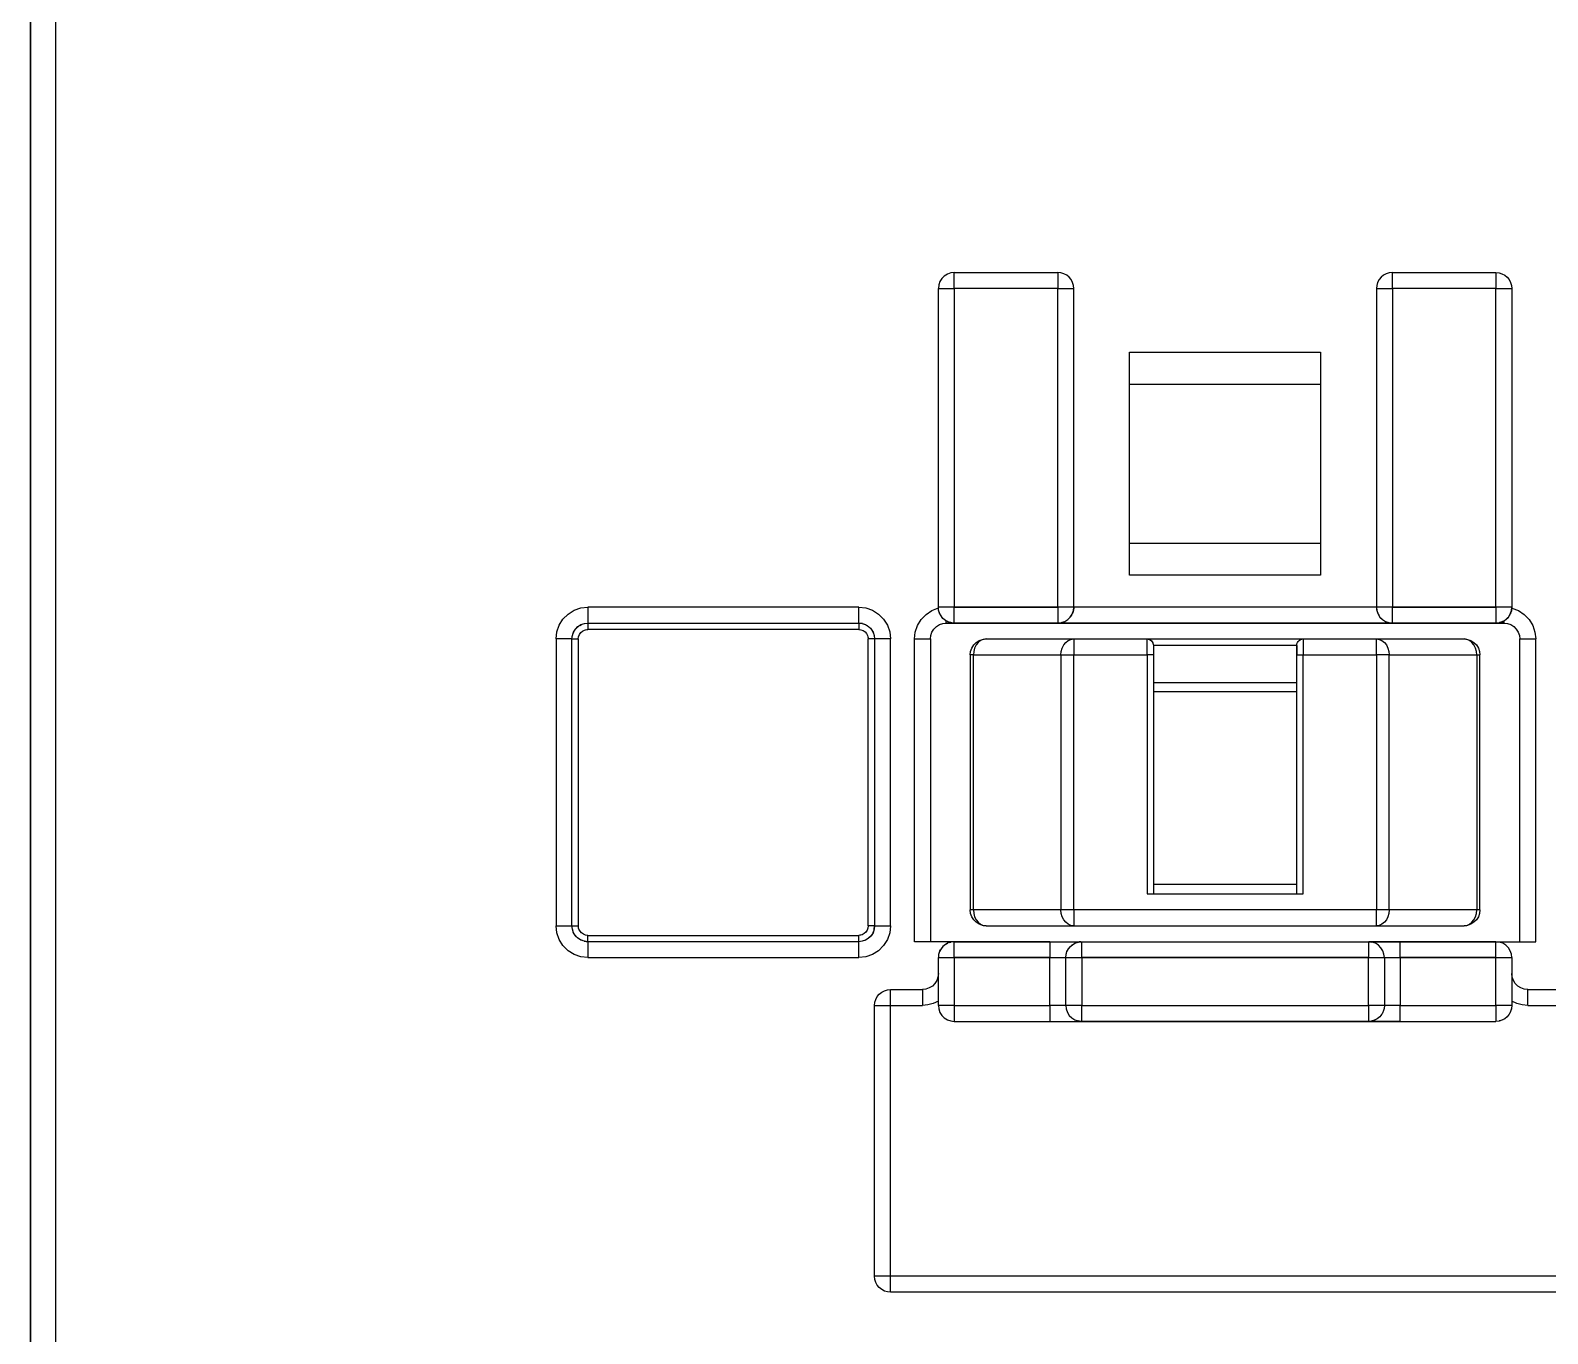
# Model space of a CAD drawing. Header units: millimetres. Extents: x 0 to 87, y 0 to 130.
# Drawn here: x 0 to 47.63, y 48.2 to 89.1 of the extents above; entities that cross this region are included whole.
import ezdxf

# ---------------------------------------------------------------- set-up
doc = ezdxf.new("R2010")
doc.units = ezdxf.units.MM

# ---------------------------------------------------------------- blocks, each defined once
blk = doc.blocks.new('CHINT_1a572be7d2f85137ae4fc7d071e692d9_FACE_0')
at = {"color": 141, "linetype": 'Continuous', "true_color": 0x40d9ff}
for p, q in [((29, 81.5), (32.25, 81.5)), ((42.75, 81.5), (46, 81.5)), ((28.5, 71), (28.5, 81)), ((46.5, 81), (46.5, 71)), ((34.5, 78), (40.5, 78)), ((40.5, 73), (34.5, 73)), ((46.5, 71), (28.501, 71)), ((46.5, 70.999), (46.5, 70.968)), ((17.386, 70.486), (17.396, 70.488)), ((23.697, 70.5), (23.697, 70.5)), ((23.75, 70.5), (23.75, 70.5)), ((24, 70.5), (24, 70.5)), ((24.2, 70.5), (24.2, 70.5)), ((17.027, 70.152), (17.054, 70.224)), ((17.079, 70.263), (17.118, 70.321)), ((17.153, 70.356), (17.203, 70.4)), ((17.246, 70.427), (17.304, 70.458)), ((26, 70.3), (17.5, 70.3)), ((26.152, 70.473), (26.224, 70.446)), ((26.263, 70.421), (26.321, 70.382)), ((26.356, 70.347), (26.4, 70.297)), ((26.427, 70.254), (26.458, 70.196)), ((26.486, 70.114), (26.488, 70.104)), ((17.2, 70), (17.2, 61)), ((26.3, 61), (26.3, 70)), ((28.25, 70), (28.25, 60.5)), ((46.75, 60.5), (46.75, 70)), ((29.5, 69.5), (29.5, 61.5)), ((45.5, 61.5), (45.5, 69.5)), ((39.75, 68.626), (35.25, 68.626)), ((35.25, 68.349), (39.75, 68.349)), ((39.75, 62.3), (35.25, 62.3)), ((17.014, 60.886), (17.012, 60.896)), ((17.073, 60.746), (17.042, 60.804)), ((17.144, 60.653), (17.1, 60.703)), ((17.237, 60.579), (17.179, 60.618)), ((17.348, 60.527), (17.276, 60.554)), ((17.5, 60.7), (26, 60.7)), ((23.698, 60.5), (23.698, 60.5)), ((23.75, 60.5), (23.75, 60.5)), ((24, 60.5), (24, 60.5)), ((24.2, 60.5), (24.2, 60.5)), ((26.114, 60.514), (26.104, 60.512)), ((26.254, 60.573), (26.196, 60.542)), ((26.347, 60.644), (26.297, 60.6)), ((26.421, 60.737), (26.382, 60.679)), ((26.473, 60.848), (26.446, 60.776)), ((33, 60.5), (42, 60.5)), ((42.217, 60.45), (42.217, 60.45)), ((42.312, 60.391), (42.312, 60.391)), ((42.391, 60.312), (42.391, 60.312)), ((42.451, 60.217), (42.451, 60.217)), ((42.488, 60.111), (42.488, 60.111)), ((32.5, 58.5), (32.5, 60)), ((42.5, 60), (42.5, 58.5)), ((27, 59), (28, 59)), ((47, 59), (48, 59)), ((26.5, 50), (26.5, 58.5)), ((32.513, 58.389), (32.513, 58.389)), ((32.55, 58.283), (32.55, 58.283)), ((32.609, 58.188), (32.609, 58.188)), ((32.688, 58.109), (32.688, 58.109)), ((32.783, 58.05), (32.783, 58.05)), ((42, 58), (33, 58)), ((48, 49.5), (27, 49.5))]:
    blk.add_line(p, q, dxfattribs=at)
for points in [[(0.5, 12.5), (0, 12.5), (0, 118.5), (0.5, 118.5)], [(0.8, 35), (0.8, 96), (0, 96), (0, 35), (0.8, 35)], [(29, 81.5), (28.889, 81.487), (28.783, 81.45), (28.688, 81.391), (28.609, 81.312), (28.55, 81.217), (28.513, 81.111), (28.5, 81)], [(29, 81), (29, 81.111), (29, 81.217), (29, 81.312), (29, 81.391), (29, 81.45), (29, 81.487), (29, 81.5)], [(32.75, 81), (32.74, 81.098), (32.712, 81.191), (32.666, 81.278), (32.604, 81.354), (32.528, 81.416), (32.441, 81.462), (32.348, 81.49), (32.25, 81.5)], [(32.25, 81.5), (32.25, 81.487), (32.25, 81.45), (32.25, 81.391), (32.25, 81.312), (32.25, 81.217), (32.25, 81.111), (32.25, 81)], [(42.75, 81.5), (42.653, 81.49), (42.559, 81.462), (42.472, 81.416), (42.396, 81.354), (42.334, 81.278), (42.288, 81.191), (42.26, 81.098), (42.25, 81)], [(42.75, 81), (42.75, 81.111), (42.75, 81.217), (42.75, 81.312), (42.75, 81.391), (42.75, 81.45), (42.75, 81.487), (42.75, 81.5)], [(46, 81.5), (46.098, 81.49), (46.191, 81.462), (46.278, 81.416), (46.354, 81.354), (46.416, 81.278), (46.462, 81.191), (46.49, 81.098), (46.5, 81)], [(46, 81.5), (46, 81.487), (46, 81.45), (46, 81.391), (46, 81.312), (46, 81.217), (46, 81.111), (46, 81)], [(28.5, 81), (28.51, 81), (28.538, 81), (28.584, 81), (28.646, 81), (28.722, 81), (28.809, 81), (28.903, 81), (29, 81)], [(29, 71), (32.25, 71), (32.25, 81), (29, 81), (29, 71)], [(32.25, 81), (32.361, 81), (32.467, 81), (32.562, 81), (32.641, 81), (32.701, 81), (32.738, 81), (32.75, 81)], [(42.25, 81), (42.25, 71), (32.75, 71), (32.75, 81)], [(42.25, 81), (42.263, 81), (42.3, 81), (42.359, 81), (42.438, 81), (42.533, 81), (42.639, 81), (42.75, 81)], [(42.75, 81), (42.75, 71), (46, 71), (46, 81), (42.75, 81)], [(46, 81), (46.111, 81), (46.217, 81), (46.312, 81), (46.391, 81), (46.451, 81), (46.488, 81), (46.5, 81)], [(34.5, 72), (34.5, 79), (40.5, 79), (40.5, 72), (34.5, 72)], [(16.5, 70), (16.525, 70.222), (16.599, 70.434), (16.718, 70.623), (16.877, 70.782), (17.066, 70.901), (17.278, 70.975), (17.5, 71)], [(17.5, 70.5), (26, 70.5), (26, 71), (17.5, 71), (17.5, 70.5)], [(26, 71), (26.222, 70.975), (26.434, 70.901), (26.623, 70.782), (26.782, 70.624), (26.901, 70.434), (26.975, 70.223), (27, 70)], [(27.75, 70), (27.774, 70.218), (27.845, 70.426), (27.96, 70.613), (28.113, 70.771), (28.297, 70.891), (28.501, 70.976)], [(29, 70.5), (28.903, 70.51), (28.809, 70.538), (28.722, 70.584), (28.646, 70.646), (28.584, 70.722), (28.538, 70.809), (28.51, 70.902), (28.5, 71)], [(29, 71), (28.889, 71), (28.783, 71), (28.688, 71), (28.609, 71), (28.55, 71), (28.513, 71), (28.5, 71)], [(28.509, 70.909), (28.501, 70.976), (28.501, 70.994)], [(29, 70.5), (29, 70.513), (29, 70.55), (29, 70.609), (29, 70.688), (29, 70.783), (29, 70.889), (29, 71)], [(32.25, 70.5), (32.361, 70.513), (32.467, 70.55), (32.562, 70.609), (32.641, 70.688), (32.701, 70.783), (32.738, 70.889), (32.75, 71)], [(32.25, 71), (32.25, 70.889), (32.25, 70.783), (32.25, 70.688), (32.25, 70.609), (32.25, 70.55), (32.25, 70.513), (32.25, 70.5)], [(32.75, 71), (32.74, 71), (32.712, 71), (32.666, 71), (32.604, 71), (32.528, 71), (32.441, 71), (32.348, 71), (32.25, 71)], [(32.75, 71), (32.748, 70.959), (32.743, 70.918), (32.738, 70.897)], [(42.25, 71), (42.263, 70.889), (42.3, 70.783), (42.359, 70.688), (42.438, 70.609), (42.533, 70.55), (42.639, 70.513), (42.75, 70.5)], [(42.25, 71), (42.252, 70.959), (42.257, 70.918), (42.262, 70.897)], [(42.75, 71), (42.653, 71), (42.559, 71), (42.472, 71), (42.396, 71), (42.334, 71), (42.288, 71), (42.26, 71), (42.25, 71)], [(42.75, 70.5), (42.75, 70.513), (42.75, 70.55), (42.75, 70.609), (42.75, 70.688), (42.75, 70.783), (42.75, 70.889), (42.75, 71)], [(46, 70.5), (46.111, 70.513), (46.217, 70.55), (46.312, 70.609), (46.391, 70.688), (46.451, 70.783), (46.488, 70.889), (46.5, 71)], [(46, 71), (46, 70.889), (46, 70.783), (46, 70.688), (46, 70.609), (46, 70.55), (46, 70.513), (46, 70.5)], [(46.5, 71), (46.49, 71), (46.462, 71), (46.416, 71), (46.354, 71), (46.278, 71), (46.191, 71), (46.098, 71), (46, 71)], [(46.5, 70.968), (46.495, 70.927), (46.488, 70.89)], [(46.5, 70.968), (46.705, 70.891), (46.888, 70.77), (47.041, 70.612), (47.155, 70.425), (47.226, 70.218), (47.25, 70)], [(17, 70), (17.013, 70.111), (17.05, 70.217), (17.109, 70.312), (17.188, 70.391), (17.283, 70.45), (17.389, 70.487), (17.5, 70.5)], [(17.5, 70.5), (17.5, 70.5), (17.5, 70.496), (17.5, 70.485), (17.5, 70.467), (17.5, 70.442), (17.5, 70.411), (17.5, 70.377), (17.5, 70.339), (17.5, 70.3)], [(26.115, 70.486), (26, 70.5), (26, 70.5)], [(26, 70.5), (26.111, 70.487), (26.217, 70.45), (26.312, 70.391), (26.391, 70.312), (26.451, 70.217), (26.488, 70.111), (26.5, 70)], [(26, 70.5), (26, 70.495), (26, 70.48), (26, 70.456), (26, 70.425), (26, 70.387), (26, 70.345), (26, 70.3)], [(28.25, 70), (28.263, 70.111), (28.3, 70.217), (28.359, 70.312), (28.438, 70.391), (28.533, 70.45), (28.639, 70.487), (28.75, 70.5)], [(28.536, 70.814), (28.533, 70.82), (28.51, 70.9), (28.51, 70.901)], [(28.579, 70.732), (28.571, 70.743), (28.55, 70.787)], [(28.637, 70.658), (28.623, 70.671), (28.601, 70.701)], [(28.708, 70.596), (28.685, 70.612), (28.663, 70.633)], [(28.774, 70.557), (28.75, 70.567), (28.734, 70.578)], [(28.75, 70.5), (28.75, 70.508), (28.75, 70.53), (28.75, 70.567)], [(46.25, 70.5), (46, 70.5), (42.75, 70.5), (32.25, 70.5), (29, 70.5), (28.75, 70.5), (46.25, 70.5)], [(28.887, 70.514), (28.855, 70.522), (28.836, 70.53)], [(29, 70.5), (28.926, 70.505), (28.911, 70.509)], [(32.415, 70.531), (32.386, 70.519), (32.375, 70.517)], [(32.529, 70.589), (32.507, 70.571), (32.489, 70.563)], [(32.623, 70.67), (32.609, 70.652), (32.588, 70.635)], [(32.694, 70.773), (32.679, 70.744), (32.661, 70.719)], [(32.735, 70.881), (32.73, 70.862), (32.709, 70.801), (32.703, 70.79)], [(42.265, 70.882), (42.27, 70.862), (42.291, 70.801), (42.297, 70.789)], [(42.305, 70.774), (42.321, 70.744), (42.34, 70.719)], [(42.377, 70.67), (42.391, 70.652), (42.412, 70.635)], [(42.471, 70.588), (42.493, 70.571), (42.511, 70.563)], [(42.585, 70.531), (42.614, 70.519), (42.625, 70.517)], [(46.206, 70.546), (46.186, 70.536), (46.117, 70.514), (46.114, 70.514)], [(46.227, 70.556), (46.25, 70.567), (46.272, 70.584)], [(46.25, 70.567), (46.25, 70.53), (46.25, 70.508), (46.25, 70.5)], [(46.25, 70.5), (46.361, 70.487), (46.467, 70.45), (46.562, 70.391), (46.641, 70.312), (46.701, 70.217), (46.738, 70.111), (46.75, 70)], [(46.375, 70.672), (46.359, 70.652), (46.339, 70.637)], [(46.441, 70.768), (46.425, 70.736), (46.406, 70.712)], [(46.487, 70.888), (46.487, 70.886), (46.462, 70.81), (46.454, 70.794)], [(17, 70), (17, 70), (17.014, 70.115)], [(17.2, 70), (17.209, 70.072), (17.234, 70.139), (17.275, 70.199), (17.329, 70.247), (17.393, 70.28), (17.428, 70.291), (17.464, 70.298), (17.5, 70.3)], [(26, 70.3), (26.072, 70.291), (26.139, 70.266), (26.199, 70.225), (26.247, 70.171), (26.28, 70.107), (26.291, 70.072), (26.298, 70.036), (26.3, 70)], [(17, 61), (17, 70), (16.5, 70), (16.5, 61), (17, 61)], [(17, 70), (17.005, 70), (17.02, 70), (17.044, 70), (17.075, 70), (17.113, 70), (17.156, 70), (17.2, 70)], [(26.5, 70), (26.5, 70), (26.496, 70), (26.485, 70), (26.467, 70), (26.442, 70), (26.412, 70), (26.377, 70), (26.339, 70), (26.3, 70)], [(26.5, 70), (26.5, 61), (27, 61), (27, 70), (26.5, 70)], [(29, 60.5), (27.75, 60.5), (27.75, 70)], [(27.75, 70), (27.861, 70), (27.967, 70), (28.062, 70), (28.141, 70), (28.201, 70), (28.238, 70), (28.25, 70)], [(29.5, 69.5), (29.513, 69.611), (29.55, 69.717), (29.609, 69.812), (29.688, 69.891), (29.783, 69.95), (29.889, 69.987), (30, 70)], [(30, 70), (29.911, 69.987), (29.826, 69.95), (29.751, 69.891), (29.687, 69.812), (29.64, 69.717), (29.61, 69.611), (29.6, 69.5)], [(30, 70), (32.75, 70), (35.05, 70), (39.95, 70), (42.25, 70), (45, 70)], [(32.35, 69.5), (32.36, 69.611), (32.39, 69.717), (32.437, 69.812), (32.501, 69.891), (32.576, 69.95), (32.661, 69.987), (32.75, 70)], [(32.75, 70), (32.75, 69.987), (32.75, 69.95), (32.75, 69.891), (32.75, 69.812), (32.75, 69.717), (32.75, 69.611), (32.75, 69.5)], [(39.95, 69.717), (39.95, 69.5), (42.25, 69.5), (42.25, 61.5), (32.75, 61.5), (32.75, 69.5), (35.05, 69.5), (35.05, 69.717)], [(35.05, 70), (35.088, 69.996), (35.125, 69.985), (35.159, 69.968), (35.189, 69.944), (35.215, 69.913), (35.234, 69.878), (35.246, 69.84), (35.25, 69.8)], [(35.05, 69.717), (35.05, 69.812), (35.05, 69.891), (35.05, 69.95), (35.05, 69.987), (35.05, 70)], [(35.05, 69.5), (35.05, 69.611), (35.05, 69.717)], [(35.105, 69.991), (35.095, 69.995), (35.092, 69.995)], [(35.145, 69.975), (35.137, 69.98), (35.131, 69.982)], [(35.18, 69.951), (35.175, 69.956), (35.168, 69.961)], [(35.21, 69.919), (35.206, 69.925), (35.199, 69.933)], [(35.232, 69.883), (35.23, 69.887), (35.224, 69.897)], [(35.245, 69.842), (35.245, 69.845), (35.241, 69.856)], [(35.249, 69.812), (35.25, 69.8), (35.25, 69.5), (35.25, 62)], [(39.75, 69.8), (35.25, 69.8), (35.25, 69.8)], [(35.25, 69.8), (35.25, 69.798), (35.25, 69.792), (35.25, 69.782), (35.25, 69.748), (35.25, 69.7), (35.25, 69.641), (35.25, 69.572), (35.25, 69.5)], [(39.75, 69.8), (39.755, 69.845), (39.77, 69.887), (39.794, 69.925), (39.825, 69.956), (39.863, 69.98), (39.906, 69.995), (39.95, 70)], [(39.75, 62), (39.75, 69.5), (39.75, 69.8), (39.751, 69.8)], [(39.75, 69.8), (39.75, 69.791), (39.75, 69.765), (39.75, 69.723), (39.75, 69.668), (39.75, 69.603), (39.75, 69.57), (39.75, 69.535), (39.75, 69.5)], [(39.95, 70), (39.95, 69.987), (39.95, 69.95), (39.95, 69.891), (39.95, 69.812), (39.95, 69.717)], [(39.95, 69.717), (39.95, 69.611), (39.95, 69.5)], [(42.25, 69.5), (42.25, 69.611), (42.25, 69.717), (42.25, 69.812), (42.25, 69.891), (42.25, 69.95), (42.25, 69.987), (42.25, 70)], [(42.25, 70), (42.339, 69.987), (42.424, 69.95), (42.499, 69.891), (42.563, 69.812), (42.61, 69.717), (42.64, 69.611), (42.65, 69.5)], [(45.4, 69.5), (45.39, 69.611), (45.36, 69.717), (45.313, 69.812), (45.249, 69.891), (45.174, 69.95), (45.089, 69.987), (45, 70)], [(45, 70), (45.111, 69.987), (45.217, 69.95), (45.312, 69.891), (45.391, 69.812), (45.451, 69.717), (45.488, 69.611), (45.5, 69.5)], [(46, 60.5), (47.25, 60.5), (47.25, 70)], [(46.75, 70), (46.763, 70), (46.8, 70), (46.859, 70), (46.938, 70), (47.033, 70), (47.139, 70), (47.25, 70)], [(29.6, 69.5), (29.57, 69.5), (29.545, 69.5), (29.526, 69.5), (29.512, 69.5), (29.503, 69.5), (29.5, 69.5)], [(29.6, 69.5), (32.35, 69.5), (32.35, 61.5), (29.6, 61.5), (29.6, 69.5)], [(32.35, 69.5), (32.4, 69.5), (32.458, 69.5), (32.523, 69.5), (32.596, 69.5), (32.672, 69.5), (32.75, 69.5)], [(35.05, 69.5), (35.05, 62), (39.95, 62), (39.95, 69.5)], [(35.25, 69.5), (35.245, 69.5), (35.23, 69.5), (35.206, 69.5), (35.175, 69.5), (35.137, 69.5), (35.095, 69.5), (35.05, 69.5)], [(39.75, 69.5), (39.754, 69.5), (39.766, 69.5), (39.785, 69.5), (39.811, 69.5), (39.841, 69.5), (39.875, 69.5), (39.912, 69.5), (39.95, 69.5)], [(42.65, 69.5), (42.598, 69.5), (42.538, 69.5), (42.47, 69.5), (42.4, 69.5), (42.326, 69.5), (42.25, 69.5)], [(42.65, 69.5), (45.4, 69.5), (45.4, 61.5), (42.65, 61.5), (42.65, 69.5)], [(45.4, 69.5), (45.43, 69.5), (45.455, 69.5), (45.474, 69.5), (45.489, 69.5), (45.497, 69.5), (45.5, 69.5)], [(30, 61), (29.889, 61.013), (29.783, 61.05), (29.688, 61.109), (29.609, 61.188), (29.55, 61.283), (29.513, 61.389), (29.5, 61.5)], [(29.6, 61.5), (29.57, 61.5), (29.545, 61.5), (29.526, 61.5), (29.512, 61.5), (29.503, 61.5), (29.5, 61.5)], [(29.6, 61.5), (29.61, 61.389), (29.64, 61.283), (29.687, 61.188), (29.751, 61.109), (29.826, 61.05), (29.911, 61.013), (30, 61)], [(32.75, 61), (32.661, 61.013), (32.576, 61.05), (32.501, 61.109), (32.437, 61.188), (32.39, 61.283), (32.36, 61.389), (32.35, 61.5)], [(32.75, 61.5), (32.674, 61.5), (32.6, 61.5), (32.53, 61.5), (32.462, 61.5), (32.402, 61.5), (32.35, 61.5)], [(32.75, 61.5), (32.75, 61.389), (32.75, 61.283), (32.75, 61.188), (32.75, 61.109), (32.75, 61.05), (32.75, 61.013), (32.75, 61)], [(42.25, 61), (42.25, 61.013), (42.25, 61.05), (42.25, 61.109), (42.25, 61.188), (42.25, 61.283), (42.25, 61.389), (42.25, 61.5)], [(42.65, 61.5), (42.64, 61.389), (42.61, 61.283), (42.563, 61.188), (42.499, 61.109), (42.424, 61.05), (42.339, 61.013), (42.25, 61)], [(42.65, 61.5), (42.6, 61.5), (42.542, 61.5), (42.477, 61.5), (42.405, 61.5), (42.328, 61.5), (42.25, 61.5)], [(45.5, 61.5), (45.488, 61.389), (45.451, 61.283), (45.391, 61.188), (45.312, 61.109), (45.217, 61.05), (45.111, 61.013), (45, 61)], [(45, 61), (45.089, 61.013), (45.174, 61.05), (45.249, 61.109), (45.313, 61.188), (45.36, 61.283), (45.39, 61.389), (45.4, 61.5)], [(45.5, 61.5), (45.497, 61.5), (45.489, 61.5), (45.474, 61.5), (45.455, 61.5), (45.43, 61.5), (45.4, 61.5)], [(17.5, 60), (17.278, 60.025), (17.066, 60.099), (16.877, 60.218), (16.718, 60.376), (16.599, 60.566), (16.525, 60.777), (16.5, 61)], [(17, 61), (17, 61), (17.004, 61), (17.015, 61), (17.034, 61), (17.058, 61), (17.089, 61), (17.123, 61), (17.161, 61), (17.2, 61)], [(17.5, 60.5), (17.389, 60.513), (17.283, 60.55), (17.188, 60.609), (17.109, 60.688), (17.05, 60.783), (17.013, 60.889), (17, 61)], [(17.5, 60.7), (17.428, 60.709), (17.361, 60.734), (17.301, 60.775), (17.253, 60.829), (17.22, 60.893), (17.209, 60.928), (17.202, 60.964), (17.2, 61)], [(26.5, 61), (26.488, 60.889), (26.451, 60.783), (26.391, 60.688), (26.312, 60.609), (26.217, 60.55), (26.111, 60.513), (26, 60.5)], [(27, 61), (26.975, 60.778), (26.901, 60.566), (26.782, 60.377), (26.624, 60.218), (26.434, 60.099), (26.223, 60.025), (26, 60)], [(26.3, 61), (26.291, 60.928), (26.266, 60.861), (26.225, 60.801), (26.171, 60.753), (26.107, 60.72), (26.072, 60.709), (26.036, 60.702), (26, 60.7)], [(26.5, 61), (26.495, 61), (26.48, 61), (26.456, 61), (26.425, 61), (26.387, 61), (26.345, 61), (26.3, 61)], [(26.486, 60.885), (26.5, 61), (26.5, 61)], [(30, 61), (32.75, 61), (42.25, 61), (45, 61)], [(17.385, 60.514), (17.5, 60.5), (17.5, 60.5)], [(17.5, 60.5), (17.5, 60.505), (17.5, 60.52), (17.5, 60.544), (17.5, 60.575), (17.5, 60.613), (17.5, 60.655), (17.5, 60.7)], [(26, 60.5), (17.5, 60.5), (17.5, 60), (26, 60), (26, 60.5)], [(26, 60.5), (26, 60.5), (26, 60.504), (26, 60.515), (26, 60.533), (26, 60.558), (26, 60.589), (26, 60.623), (26, 60.661), (26, 60.7)], [(29, 60.5), (28.903, 60.49), (28.809, 60.462), (28.722, 60.416), (28.646, 60.354), (28.584, 60.278), (28.538, 60.191), (28.51, 60.098), (28.5, 60)], [(28.862, 60.478), (28.889, 60.487), (28.895, 60.488)], [(32, 60.5), (29, 60.5), (46, 60.5), (43, 60.5)], [(29, 60), (29, 60.111), (29, 60.217), (29, 60.312), (29, 60.391), (29, 60.45), (29, 60.487), (29, 60.5)], [(32, 60.5), (32.223, 60.5), (32.434, 60.5), (32.624, 60.5), (32.782, 60.5), (32.901, 60.5), (32.975, 60.5), (32.922, 60.492)], [(32, 60.5), (32, 60.487), (32, 60.45), (32, 60.391), (32, 60.312), (32, 60.217), (32, 60.111), (32, 60)], [(32.5, 60), (32.51, 60.098), (32.538, 60.191), (32.584, 60.278), (32.646, 60.354), (32.722, 60.416), (32.809, 60.462), (32.903, 60.49), (33, 60.5)], [(32.862, 60.478), (32.889, 60.487), (32.897, 60.489)], [(33, 60), (33, 60.111), (33, 60.217), (33, 60.312), (33, 60.391), (33, 60.45), (33, 60.487), (33, 60.5)], [(42.5, 60), (42.488, 60.111), (42.451, 60.217), (42.391, 60.312), (42.312, 60.391), (42.217, 60.45), (42.111, 60.487), (42, 60.5)], [(42, 60.5), (42, 60.49), (42, 60.462), (42, 60.416), (42, 60.354), (42, 60.278), (42, 60.191), (42, 60.098), (42, 60)], [(43, 60.5), (42.778, 60.5), (42.566, 60.5), (42.377, 60.5), (42.218, 60.5), (42.099, 60.5), (42.025, 60.5), (42.111, 60.487)], [(43, 60), (43, 60.111), (43, 60.217), (43, 60.312), (43, 60.391), (43, 60.45), (43, 60.487), (43, 60.5)], [(46.5, 60), (46.488, 60.111), (46.451, 60.217), (46.391, 60.312), (46.312, 60.391), (46.217, 60.45), (46.111, 60.487), (46, 60.5)], [(46, 60), (46, 60.098), (46, 60.191), (46, 60.278), (46, 60.354), (46, 60.416), (46, 60.462), (46, 60.49), (46, 60.5)], [(28.512, 60.105), (28.513, 60.111), (28.522, 60.138)], [(28.545, 60.205), (28.55, 60.217), (28.564, 60.241)], [(28.599, 60.296), (28.609, 60.312), (28.626, 60.329)], [(28.671, 60.374), (28.688, 60.391), (28.704, 60.401)], [(28.759, 60.436), (28.783, 60.45), (28.795, 60.455)], [(32.512, 60.105), (32.513, 60.111), (32.522, 60.138)], [(32.545, 60.205), (32.55, 60.217), (32.564, 60.241)], [(32.599, 60.296), (32.609, 60.312), (32.626, 60.329)], [(32.671, 60.374), (32.688, 60.391), (32.704, 60.401)], [(32.759, 60.436), (32.783, 60.45), (32.795, 60.455)], [(28.5, 58.5), (28.5, 60), (46.5, 60), (46.5, 58.5)], [(28.5, 60), (28.513, 60), (28.55, 60), (28.609, 60), (28.688, 60), (28.783, 60), (28.889, 60), (29, 60)], [(29, 58.5), (32, 58.5), (32, 60), (29, 60), (29, 58.5)], [(32, 60), (32.111, 60), (32.217, 60), (32.312, 60), (32.391, 60), (32.451, 60), (32.488, 60), (32.5, 60)], [(32.5, 60), (32.513, 60), (32.55, 60), (32.609, 60), (32.688, 60), (32.783, 60), (32.889, 60), (33, 60)], [(33, 58.5), (42, 58.5), (42, 60), (33, 60), (33, 58.5)], [(42, 60), (42.111, 60), (42.217, 60), (42.312, 60), (42.391, 60), (42.451, 60), (42.488, 60), (42.5, 60)], [(42.5, 60), (42.513, 60), (42.55, 60), (42.609, 60), (42.688, 60), (42.783, 60), (42.889, 60), (43, 60)], [(43, 60), (43, 58.5), (46, 58.5), (46, 60), (43, 60)], [(46, 60), (46.111, 60), (46.217, 60), (46.312, 60), (46.391, 60), (46.451, 60), (46.488, 60), (46.5, 60)], [(28.5, 59.5), (28.488, 59.389), (28.451, 59.283), (28.391, 59.188), (28.312, 59.109), (28.217, 59.05), (28.111, 59.013), (28, 59)], [(47, 59), (46.889, 59.013), (46.783, 59.05), (46.688, 59.109), (46.609, 59.188), (46.55, 59.283), (46.513, 59.389), (46.5, 59.5)], [(26.5, 58.5), (26.51, 58.598), (26.538, 58.691), (26.584, 58.778), (26.646, 58.854), (26.722, 58.916), (26.809, 58.962), (26.903, 58.99), (27, 59)], [(27, 58.5), (27, 58.611), (27, 58.717), (27, 58.812), (27, 58.891), (27, 58.95), (27, 58.987), (27, 59)], [(28, 59), (28, 58.987), (28, 58.95), (28, 58.891), (28, 58.812), (28, 58.717), (28, 58.611), (28, 58.5)], [(28.5, 58.634), (28.342, 58.56), (28.174, 58.515), (28, 58.5)], [(47, 58.5), (46.826, 58.515), (46.658, 58.56), (46.5, 58.634)], [(47, 58.5), (47, 58.611), (47, 58.717), (47, 58.812), (47, 58.891), (47, 58.95), (47, 58.987), (47, 59)], [(26.5, 58.5), (26.513, 58.5), (26.55, 58.5), (26.609, 58.5), (26.688, 58.5), (26.783, 58.5), (26.889, 58.5), (27, 58.5)], [(47, 58.5), (48, 58.5), (48, 50), (27, 50), (27, 58.5), (28, 58.5)], [(28.5, 58.5), (28.513, 58.389), (28.55, 58.283), (28.609, 58.188), (28.688, 58.109), (28.783, 58.05), (28.889, 58.013), (29, 58)], [(29, 58.5), (28.889, 58.5), (28.783, 58.5), (28.688, 58.5), (28.609, 58.5), (28.55, 58.5), (28.513, 58.5), (28.5, 58.5)], [(29, 58.5), (29, 58.402), (29, 58.309), (29, 58.222), (29, 58.146), (29, 58.084), (29, 58.038), (29, 58.01), (29, 58)], [(32, 58.5), (32, 58.389), (32, 58.283), (32, 58.188), (32, 58.109), (32, 58.05), (32, 58.013), (32, 58)], [(32.5, 58.5), (32.488, 58.5), (32.451, 58.5), (32.391, 58.5), (32.312, 58.5), (32.217, 58.5), (32.111, 58.5), (32, 58.5)], [(32.5, 58.5), (32.513, 58.389), (32.55, 58.283), (32.609, 58.188), (32.688, 58.109), (32.783, 58.05), (32.889, 58.013), (33, 58)], [(33, 58.5), (32.889, 58.5), (32.783, 58.5), (32.688, 58.5), (32.609, 58.5), (32.55, 58.5), (32.513, 58.5), (32.5, 58.5)], [(33, 58), (33, 58.01), (33, 58.038), (33, 58.084), (33, 58.146), (33, 58.222), (33, 58.309), (33, 58.402), (33, 58.5)], [(42.5, 58.5), (42.49, 58.402), (42.462, 58.309), (42.416, 58.222), (42.354, 58.146), (42.278, 58.084), (42.191, 58.038), (42.098, 58.01), (42, 58)], [(42, 58.5), (42, 58.389), (42, 58.283), (42, 58.188), (42, 58.109), (42, 58.05), (42, 58.013), (42, 58)], [(42.5, 58.5), (42.488, 58.5), (42.451, 58.5), (42.391, 58.5), (42.312, 58.5), (42.217, 58.5), (42.111, 58.5), (42, 58.5)], [(42.329, 58.126), (42.312, 58.109), (42.296, 58.099)], [(42.401, 58.204), (42.391, 58.188), (42.374, 58.171)], [(42.455, 58.295), (42.451, 58.283), (42.436, 58.259)], [(42.488, 58.395), (42.488, 58.389), (42.478, 58.362)], [(43, 58.5), (42.889, 58.5), (42.783, 58.5), (42.688, 58.5), (42.609, 58.5), (42.55, 58.5), (42.513, 58.5), (42.5, 58.5)], [(43, 58), (43, 58.013), (43, 58.05), (43, 58.109), (43, 58.188), (43, 58.283), (43, 58.389), (43, 58.5)], [(46.5, 58.5), (46.49, 58.402), (46.462, 58.309), (46.416, 58.222), (46.354, 58.146), (46.278, 58.084), (46.191, 58.038), (46.098, 58.01), (46, 58)], [(46, 58.5), (46, 58.389), (46, 58.283), (46, 58.188), (46, 58.109), (46, 58.05), (46, 58.013), (46, 58)], [(46.5, 58.5), (46.488, 58.5), (46.451, 58.5), (46.391, 58.5), (46.312, 58.5), (46.217, 58.5), (46.111, 58.5), (46, 58.5)], [(46.329, 58.126), (46.312, 58.109), (46.296, 58.099)], [(46.401, 58.204), (46.391, 58.188), (46.374, 58.171)], [(46.455, 58.295), (46.451, 58.283), (46.436, 58.259)], [(46.488, 58.395), (46.488, 58.389), (46.478, 58.362)], [(29, 58), (32, 58), (43, 58), (46, 58)], [(32, 58), (32.223, 58), (32.434, 58), (32.624, 58), (32.782, 58), (32.901, 58), (32.975, 58), (32.889, 58.013)], [(43, 58), (42.778, 58), (42.566, 58), (42.377, 58), (42.218, 58), (42.099, 58), (42.025, 58), (42.078, 58.008)], [(42.138, 58.022), (42.111, 58.013), (42.104, 58.011)], [(42.241, 58.064), (42.217, 58.05), (42.205, 58.045)], [(46.138, 58.022), (46.111, 58.013), (46.105, 58.012)], [(46.241, 58.064), (46.217, 58.05), (46.205, 58.045)], [(27, 49.5), (26.903, 49.51), (26.809, 49.538), (26.722, 49.584), (26.646, 49.646), (26.584, 49.722), (26.538, 49.809), (26.51, 49.902), (26.5, 50)], [(27, 50), (26.889, 50), (26.783, 50), (26.688, 50), (26.609, 50), (26.55, 50), (26.513, 50), (26.5, 50)], [(27, 49.5), (27, 49.513), (27, 49.55), (27, 49.609), (27, 49.688), (27, 49.783), (27, 49.889), (27, 50)]]:
    blk.add_lwpolyline(points, dxfattribs=at)
blk = doc.blocks.new('CHINT_1a572be7d2f85137ae4fc7d071e692d9')
at = {"color": 141, "true_color": 0x40d9ff}
blk.add_blockref('CHINT_1a572be7d2f85137ae4fc7d071e692d9_FACE_0', (0, 0), dxfattribs=at)

msp = doc.modelspace()

# ---------------------------------------------------------------- block references
at = {"color": 141, "true_color": 0x40d9ff}
msp.add_blockref('CHINT_1a572be7d2f85137ae4fc7d071e692d9', (0, 0), dxfattribs=at)

doc.saveas('drawing.dxf')
